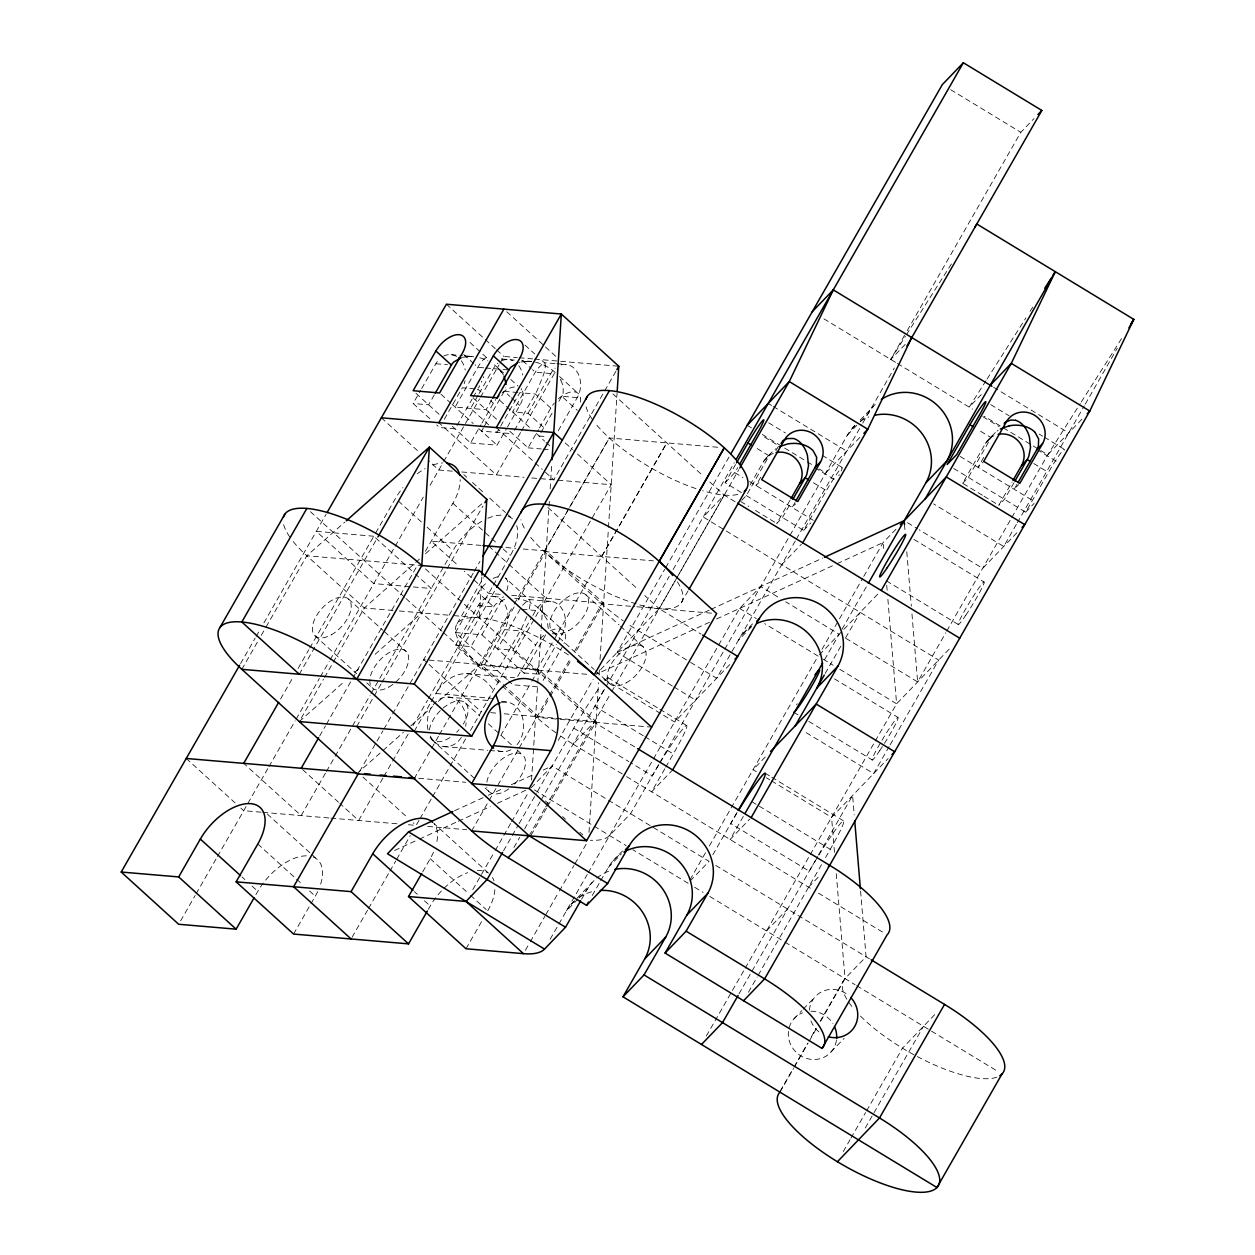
<?xml version="1.0" encoding="UTF-8"?>
<svg xmlns="http://www.w3.org/2000/svg" width="1255" height="1255" viewBox="0 0 1255 1255"><rect width="100%" height="100%" fill="white"/><g stroke="black" fill="none" stroke-linecap="round" stroke-linejoin="round"><path stroke-width="0.75" stroke-dasharray="5 3.75" d="M481.857 577.018L479.253 617.789L451.973 615.468M531.54 780.108L537.626 684.948M537.752 683.002L541.093 630.575M541.219 628.63L549.408 500.447M550.161 488.807L551.776 463.55M589.003 832.332L598.557 682.798M599.059 675.033L599.419 669.213M600.047 659.503L608.361 529.375M608.487 527.445L617.052 393.443M548.262 628.567L546.96 619.217L540.089 609.506L563.181 630.496M526.865 616.425L522.017 627.531A15.311 2.62 -63.6 0 1 520.166 630.936L497.404 670.672L481.889 669.354L455.455 645.305L478.218 605.569A21.194 16.535 -85.1 0 1 501.42 600.172A21.194 16.535 -85.1 0 1 504.651 629.602L481.889 669.354M483.3 377.786L483.74 376.704M481.355 382.257L481.873 381.128M240.599 663.55L255.157 638.136M256.13 636.442L260.02 629.649M263.895 622.872L326.033 514.393M241.823 669.323L257.353 642.199M261.228 635.422L265.119 628.645M266.091 626.951L306.848 555.761L344.78 522.127M429.822 418.668L413.13 403.483L420.707 390.242M421.664 388.579L435.893 363.746A21.194 16.535 -85.1 0 1 439.328 359.228M434.324 394.87L428.63 404.816L413.13 403.483M280.602 698.972L293.215 676.931M298.078 668.46L308.746 649.808M309.718 648.113L373.786 536.246L414.009 572.813M375.669 532.951L395.466 498.392A46.059 24.771 -47.7 0 1 402.933 487.599M444.317 419.248L462.326 387.779L475.896 388.94M299.286 674.233L376.939 538.63M456.977 425.539L472.147 399.043M473.104 397.38L477.841 389.113L483.473 394.227M478.186 395.137L470.594 408.393L488.681 424.833M479.128 393.49L493.356 368.641A21.194 16.535 -85.1 0 1 497.796 363.213M180.61 920.872L195.168 895.458M196.141 893.764L216.519 858.169M217.492 856.475L267.974 768.327M268.947 766.632L295.145 720.872M296.117 719.178L319.413 678.5M320.386 676.806L329.124 661.542M330.096 659.848L394.164 547.98M395.137 546.286L423.28 497.137M430.073 485.277L442.701 463.236M443.674 461.542L479.583 398.823M480.555 397.129L499.004 364.923M499.976 363.228L503.851 356.451L517.264 357.597M301.216 718.174L323.539 679.19M324.512 677.48L332.277 663.926M333.25 662.232L364.311 608L419.735 558.836M491.787 399.78L486.109 409.71L455.079 407.059L477.841 367.323A15.311 2.62 -63.6 0 1 479.692 364.279L483.316 359.558L486.328 357.659A39.58 6.761 -63.6 0 1 487.787 360.844M452.302 426.324L470.578 442.952L481.01 424.723M481.967 423.076L493.341 403.2A21.194 11.405 -47.7 0 1 495.835 399.435M483.426 427.798L481.528 431.108L512.542 433.744M484.367 426.135L504.29 391.356A15.311 14.26 0 0 0 505.687 387.921M319.617 736.073L325.453 725.892M326.41 724.198L351.651 680.132M352.624 678.437L417.664 564.875M425.429 551.322L452.93 503.286A46.059 24.771 -47.7 0 0 460.193 479.645M470.578 442.952L497.043 445.196L506.518 428.645M507.475 426.982L519.79 405.459A21.194 11.405 -47.7 0 0 521.5 389.348M514.44 430.434L535.305 394.007A15.311 2.62 -63.6 0 0 537.156 390.603L543.792 374.006A39.58 6.761 -63.6 0 0 545.25 365.738A39.58 6.761 -63.6 0 0 543.823 362.522L537.156 369.19A15.311 2.62 -63.6 0 0 535.305 372.217L512.558 411.969L528.057 413.287L546.16 429.728M528.057 413.287L550.82 373.551A21.194 16.535 -85.1 0 1 555.259 368.107M255.926 894.611L257.808 891.317A46.059 24.771 -47.7 0 1 307.161 855.847M325.437 773.237L301.169 815.609L243.705 763.369M326.41 771.543L334.175 757.973M335.148 756.279L351.651 727.461M352.624 725.767L370.084 695.254M371.056 693.56L452.93 550.631A46.059 24.771 -47.7 0 1 482.563 520.856M520.558 432.536L496.29 474.923L438.826 422.684M521.515 430.841L555.494 371.527M356.749 726.457L373.237 697.639M374.21 695.945L381.002 684.085M381.975 682.391L482.94 506.11M509.765 431.218L528.057 447.847L538.489 429.634M539.43 427.971L550.82 408.095A21.194 11.405 -47.7 0 1 554.255 403.137M540.889 432.693L552.278 412.817M558.914 401.224L561.754 396.266A15.311 14.26 0 0 0 563.15 392.815L563.181 385.724L559.824 378.022L561.063 380.092M359.62 771.48L382.916 730.802M383.889 729.108L391.654 715.538M392.627 713.844L473.182 573.174M474.155 571.464L479.99 561.299M558.302 430.7L577.269 397.584A21.194 16.535 -85.1 0 0 577.755 372.955A21.194 16.535 -85.1 0 0 559.683 365.409M457.165 623.625L483.379 577.865M507.271 679.645L455.455 632.536L478.218 592.799A21.194 11.405 -47.7 0 1 487.066 582.383M293.592 934.065L315.272 896.211A46.059 24.771 -47.7 0 0 318.127 890.673M382.901 778.131L358.632 820.503L339.964 803.529M383.873 776.437L391.638 762.867M392.611 761.173L409.114 732.371M412.989 725.578L427.563 700.164M428.52 698.47L492.478 586.791M493.419 585.144L510.393 555.526A46.059 24.771 -47.7 0 0 516.699 525.547M615.876 371.339L553.753 479.818L543.697 470.672M414.213 731.351L430.716 702.549M431.171 701.733L495.756 588.971M455.455 632.536L481.904 634.795L503.71 596.705M677.323 581.755A92.101 29.524 29.8 0 1 646.247 606.573A92.101 29.524 29.8 0 1 544.246 551.525L609.271 437.964L720.684 447.517M414.197 778.68L430.7 749.878M431.673 748.184L438.466 736.309M439.438 734.614L513.217 605.804M514.189 604.11L609.35 438.026M514.158 606.887L481.151 664.507L538.615 716.746L549.282 698.094M518.033 600.094L546.192 550.945L603.639 603.184L575.496 652.333M520.166 609.146L497.404 648.882L512.918 650.216L539.368 674.249L556.436 644.443M512.918 650.216L531.885 617.099M532.826 615.436L535.681 610.463A21.194 16.535 -85.1 0 1 558.883 605.067A21.194 16.535 -85.1 0 1 562.13 634.512L557.377 642.795M352.043 937.265L367.574 910.157M368.531 908.463L388.925 872.868M389.897 871.174L395.717 860.993M396.69 859.298L410.275 835.579M419.013 820.315L416.095 825.398L413.224 822.794M419.986 818.621L431.642 798.29M432.599 796.596L449.102 767.778M450.074 766.083L465.605 738.96M470.468 730.488L611.216 484.712L573.864 450.765M517.656 676.492L535.665 645.023A21.194 11.405 -47.7 0 1 545.705 633.681M545.674 634.842L523.853 672.931L539.368 674.249M601.71 556.436L666.75 442.874M536.701 670.029L553.204 641.211M554.177 639.517L666.813 442.937M422.684 871.849L430.214 858.687A46.059 24.771 -47.7 0 0 434.246 850.388M500.761 735.508L530.849 682.971M531.822 681.277L538.615 669.401L596.078 721.641L547.541 806.385M543.148 680.398L562.115 647.282M471.66 830.92L488.164 802.102M489.136 800.408L518.252 749.564M519.225 747.87L548.341 697.011M549.314 695.317L570.664 658.028M574.555 651.251L601.741 603.796L634.857 606.62M428.332 909.31L430.214 906.016A46.059 24.771 -47.7 0 1 467.66 872.664M550.255 696.4L571.605 659.11M472.806 889.575L494.156 852.286M495.129 850.592L510.659 823.468M511.632 821.774L528.135 792.956M558.224 740.419L593.176 679.394M503.553 850.749L518.111 825.319M519.084 823.625L536.56 793.113M537.517 791.419L573.77 728.151A46.059 3.498 -58.7 0 1 600.125 686.642M672.241 685.92L617.131 652.443L664.695 569.378M665.652 567.684L729.72 455.816M513.907 847.517L519.727 837.352M524.59 828.88L540.121 801.757M541.093 800.062L669.229 576.327M673.104 569.55L734.269 462.766M741.438 492.603L725.139 482.704L735.571 464.491M725.139 482.704L734.818 472.633L737.673 467.676M529.124 835.814L544.654 808.691M545.627 806.996L610.667 693.435M611.64 691.74L738.803 469.699M465.997 948.764L482.03 920.794M531.038 835.202L546.568 808.079M681.245 602.824L688.038 590.964M750.129 484.916L763.401 461.73L769.08 455.832A15.311 11.044 -39.6 0 1 771.323 452.71L776.123 448.553M741.783 500.29L746.317 495.568L769.08 455.832L754.412 446.921M760.75 477.229L756.012 485.512L761.691 479.598M775.919 450.733L778.759 445.76L762.475 435.861M525.406 950.27L529.296 943.493M530.253 941.799L544.827 916.37M545.8 914.675L558.412 892.65M559.385 890.956L573.943 865.526M574.916 863.832L587.528 841.791M790.054 500.243L776.767 523.429L782.445 517.515L790.979 502.612M794.98 502.486L792.14 507.459L795.545 503.914M550.161 939.242L587.215 874.531M588.187 872.837L739.619 608.424L760.656 586.556L779.026 597.709M581.567 899.27L587.215 889.387A46.059 43.486 43.9 0 1 611.703 870.217M658.734 764.53L630.575 813.679L609.538 835.548A92.101 29.524 29.8 0 1 590.336 840.238M659.706 762.836L723.774 650.968M724.731 649.274L847.376 435.14A46.059 43.486 43.9 0 1 855.283 425.241M905.2 344.388L890.736 359.432L906.267 332.308M907.24 330.614L1020.801 132.308L1033.963 118.629M592.235 895.49L599.78 882.328M600.721 880.681L608.251 867.519A46.059 43.486 43.9 0 1 621.178 853.698M664.821 768.766L651.612 791.811L672.649 769.943M665.762 767.119L673.292 753.957A46.059 3.498 -58.7 0 0 684.461 727.037A46.059 3.498 -58.7 0 0 652.255 775.825L630.543 762.632M795.278 540.952L716.652 678.249L688.258 660.993M796.25 539.258L861.809 424.786M862.75 423.139L894.297 368.06M746.317 495.568L803.639 530.394L826.386 490.642A21.194 1.616 -58.7 0 1 839.109 470.75A21.194 1.616 -58.7 0 1 841.164 470.986M705.498 852.725L688.038 883.238L632.928 849.76M709.389 845.948L818.103 656.114L764.672 623.641M821.994 649.337L838.497 620.519M839.47 618.825L862.765 578.147M863.738 576.453L883.144 542.552L896.29 528.873M712.84 854.781L737.218 812.205M824.582 659.659L839.14 634.246L785.708 601.773M842.058 629.147L867.299 585.081M743.305 816.456L730.112 839.485L749.831 818.982M825.241 673.386L840.772 646.262M845.619 637.791L860.193 612.362M982.383 495.254L962.663 483.285L985.426 443.533L991.105 437.634A15.311 11.044 -39.6 0 1 993.348 434.512L996.094 431.861M983.716 457.369L978.037 467.315L983.7 461.401M984.014 496.243L998.792 505.232L1012.079 482.046M1013.962 482.767L1004.471 499.317L998.792 505.232M1017.005 484.289L1014.166 489.262L1018.699 484.54M706.345 1036.003L744.199 969.911M745.172 968.217L809.24 856.334M810.212 854.639L874.28 742.772M875.253 741.077L896.603 703.788L950.521 647.753M739.022 993.803L817.664 856.506M818.621 854.812L852.6 795.482L854.231 814.919M845.823 638.293L917.64 681.92L945.799 632.771M946.756 631.077L1010.824 519.209M1011.797 517.515L1047.721 454.796L1080.257 403.592M748.419 992.266L757.157 977.002M758.13 975.308L821.805 864.13M825.57 857.557L830.277 849.321A46.059 3.498 -58.7 0 0 841.446 822.402A46.059 3.498 -58.7 0 0 809.24 871.19L730.755 823.515A46.059 3.498 -58.7 0 1 737.438 812.142M889.168 746.49L873.637 773.613L803.498 731.006M890.14 744.795L938.677 660.052L703.192 516.997L724.245 495.129L735.932 502.235M1016.33 524.449L1003.718 546.49L933.579 503.882M1017.303 522.755L1084.289 405.804M1085.261 404.11L1117.295 348.168M953.674 468.46L1025.664 512.197L1048.411 472.445A21.194 1.616 -58.7 0 1 1059.926 454.216A21.194 1.616 -58.7 0 1 1064.193 450.31M780.343 1090.94L792.972 1068.899M793.944 1067.205L807.53 1043.47M811.42 1036.693L816.268 1028.222M820.142 1021.445L843.454 980.767M779.983 1092.164L793.568 1068.429M794.541 1066.734L808.126 1043.015M809.099 1041.321L816.864 1027.751M820.754 1020.974L845.023 978.602L866.06 956.734L860.553 890.673M843.266 1151.557L850.059 1139.681M851.031 1137.987L865.589 1112.573M866.562 1110.879L902.471 1048.16L936.669 1012.612M865.275 1127.978L923.507 1026.292M890.736 359.432L905.42 336.309M906.471 334.661L952.671 261.981M986.022 380.689L969.221 407.106L982.367 393.443M987.073 379.041L1025.915 317.923M1030.104 311.318L1034.308 304.714M1081.308 401.945L1123.303 335.885M522.598 605.239L528.653 599.498A39.58 6.761 -63.6 0 1 530.112 602.667A39.125 36.458 0 0 1 543.352 613.005L545.925 617.021M766.601 457.604L772.186 451.769M988.626 439.407L994.211 433.571M852.349 428.206L854.984 425.476M860.24 420.017L873.402 406.338M847.376 435.14L859.204 422.841M860.522 421.476L868.413 413.272A46.059 43.486 43.9 0 1 876.319 403.373M859.879 437.446L825.696 472.994L819.013 468.931M531.053 787.873L552.09 766.005L709.075 861.369L689.34 881.873M560.656 736.089A92.101 29.524 29.8 0 0 573.127 744.121L594.164 722.253L635.909 747.619M803.639 530.394L810.903 522.833M781.692 564.687L801.412 544.184M743.321 633.461L752.529 623.892M751.478 626.716L738.332 640.395A46.059 43.486 43.9 0 1 751.243 626.574M729.798 664.57L674.578 721.986L602.761 678.359M962.663 483.285L968.342 477.371L991.105 437.634L978.069 429.712M571.166 904.337L592.203 882.469M613.24 860.585L622.449 851.016M578.022 898.957L566.178 911.256A46.059 43.486 43.9 0 1 574.084 901.372M579.324 897.592L587.215 889.387M608.251 867.519L621.413 853.855M819.421 654.749L842.544 630.716M843.893 629.304L878.516 593.317M1081.904 419.248L1047.721 454.796L984.249 416.236M765.283 756.969L753.078 769.676L756.404 771.7M1025.664 512.197L1034.136 503.381M1016.864 532.81L982.681 568.358L919.209 529.814M834.481 852.333L831.563 817.35L888.101 758.569M766.523 930.912L787.56 909.044M808.597 887.175L820.441 874.876M793.991 1018.762L801.882 1010.573M803.2 1009.193L815.044 996.894M830.998 1052.004L844.144 1038.324M425.57 553.659L483.897 501.922M299.27 721.562L344.482 681.449M354.694 672.398L359.071 668.523M375.104 654.294L421.774 612.895M356.734 773.786L381.52 751.792M382.979 750.506L403.404 732.387M410.699 725.923L432.567 706.518M438.403 701.341L479.237 665.119L588.328 674.421M997.098 431.093L998.149 430.355M617.131 652.443L709.263 610.15M711.036 609.334L822.668 558.083M709.499 622.26L596.078 674.312L659.204 608.691L700.949 634.057M716.574 618.997L835.297 564.515M837.069 563.699L883.144 542.552L883.63 548.372M454.624 810.73L486.516 796.094M488.289 795.278L502.471 788.768M511.334 784.704L532.591 774.947M543.227 770.068L552.09 766.005M394.603 850.498L417.633 839.924M419.405 839.109L456.616 822.025M458.389 821.225L490.297 806.573M497.372 803.326L525.735 790.305M518.66 362.57L519.884 362.209M504.745 599.137L496.007 603.89A15.311 14.26 0 0 0 493.717 606.887L470.954 646.639L455.455 645.305M462.42 357.314L471.205 356.42L466.185 356.608M521.123 361.911L531.147 361.487L521.751 360.687M523.664 361.503L528.669 361.315M519.178 357.753L532.591 358.899M534.505 359.071L618.793 366.256M451.141 354.663L462.405 355.636M464.287 355.793L473.668 356.593M501.263 358.946L514.236 360.044M555.055 363.526L544.419 362.758L540.262 358.977M556.891 363.683L566.068 364.468M435.893 363.746L447.517 364.734M483.661 367.825L477.841 367.323L475.033 364.766M485.607 367.982L508.855 369.974M550.82 373.551L535.305 372.217L532.497 369.66M517.86 392.517L504.29 391.356L509.922 396.486M577.269 397.584L561.754 396.266L577.269 410.354M455.079 428.849L439.564 427.531L436.787 424.99M538.991 436.003L546.756 436.662M528.057 447.847L541.282 448.976M543.164 449.133L550.725 449.776M452.38 471.174L438.811 470.013L428.755 460.883M461.809 471.974L524.041 477.277M531.791 477.951L611.216 484.712M373.786 536.246L316.323 531.351L373.77 583.575L431.249 588.485L415.436 574.115M481.057 545.392L431.249 541.14L458.546 565.958M505.953 547.509L515.538 548.341M523.194 548.984L546.192 550.945M544.246 551.525L653.369 560.86M293.262 541.58A92.101 29.524 29.8 0 0 306.848 555.761L421.79 565.566L594.164 722.253M500.212 594.352L488.713 593.38L464.287 571.182M511.695 595.341L603.639 603.184M636.803 606.777L714.723 613.428M550.929 601.396L528.888 599.514L505.718 578.257M493.466 596.486L502.847 597.286M478.218 605.569L493.717 606.887L478.218 592.799M522.111 609.318L535.681 610.463M393.05 610.448L364.311 608L306.848 555.761M399.372 610.981L450.514 615.342M504.651 629.602L520.166 630.936L535.665 645.023M552.435 633.681L562.13 634.512M538.615 669.401L423.688 659.612L481.136 711.836M466.687 673.637L514.566 677.716M537.469 686.861L512.918 684.775L508.683 680.932M493.356 698.408L435.893 693.497A46.059 35.909 -85.1 0 1 494.407 692.227M447.831 697.074L488.054 700.51M501.451 701.639L507.193 702.125M490.721 712.652L496.729 713.169M504.134 713.797L596.078 721.641M502.22 686.014L536.701 717.358L649.714 726.99M443.705 746.584L487.771 750.333M489.67 750.49L503.067 751.635M418.699 778.288L465.793 782.304M261.134 812.189L243.705 810.699L240.835 808.095M262.86 812.346L328.936 817.978M330.865 818.135L396.941 823.766M408.361 824.739L414.181 825.241M427.72 826.402L466.75 829.728M486.564 357.691L467.55 340.215M950.663 89.701L1020.801 132.308M993.599 387.277L1068.758 432.928M1039.281 434.12L1042.607 436.144M1044.27 437.148L1064.209 449.274M990.728 404.643L1009.083 415.782M823.923 318.848L895.741 362.475M897.403 363.495L972.562 409.146M982.869 416.676L999.168 426.575M1036.912 449.51L1058.106 462.373M1033.759 463.534L1048.411 472.445M960.106 456.428L1033.712 501.137M768.233 403.435L771.574 405.475M773.253 406.479L846.733 451.125M768.703 422.841L785.395 432.959M822.245 455.345L842.183 467.472M747.196 425.304L752.216 428.347M762.224 434.434L805.647 460.82M807.326 461.84L812.33 464.883M907.522 522.707L917.546 528.794M814.887 467.707L834.449 479.583M913.907 539.383L984.046 581.991M813.35 482.72L826.386 490.642M734.818 472.633L742.976 477.59M749.486 481.543L813.318 520.323M886.532 580.924L958.349 624.551M740.638 501.482L748.859 506.471M755.416 510.456L775.135 522.425M739.619 608.424L756.31 618.574M823.123 659.157L833.132 665.244M839.815 669.307L896.603 703.788L887.693 596.941M834.512 678.877L897.968 717.421M793.772 712.291L798.792 715.334M808.8 721.421L872.272 759.981M686.595 659.989L638.168 630.559A92.101 29.524 29.8 0 1 628.143 624.174M673.904 686.924L695.615 700.117M608.079 677.81L658.185 708.244M659.848 709.263L686.579 725.5M765.064 773.174L770.084 776.218M771.747 777.237L843.564 820.864M766.429 777.786L769.77 779.826M771.449 780.83L831.563 817.35M643.235 735.697L594.807 706.267A46.059 3.498 -58.7 0 0 604.063 689.152M644.913 736.701L673.292 753.957M751.792 801.631L830.277 849.321M573.77 728.151L628.88 761.628M573.127 744.121L624.896 775.574M626.559 776.594L813.507 890.156M818.417 893.136L885.465 933.861M715.758 865.417L869.401 958.757M534.379 789.897L626.245 845.697M694.705 887.301L703.067 892.368M709.75 896.431L783.23 941.062M784.893 942.081L855.047 984.689M856.71 985.708L997.098 1070.986M612.942 393.96L702.659 475.504M709.844 482.046L724.198 495.098L659.173 608.659L644.803 595.607M506.738 311.726L544.09 345.69M545.517 346.992L557.016 357.44M559.557 376.516L578.32 393.568M525.014 345.109L534.724 353.941M522.629 360.687L531.085 368.374M446.404 304.228L495.239 348.623M496.666 349.925L503.851 356.451M550.82 408.095L535.305 394.007L519.805 392.69L497.043 432.426L494.25 429.9M503.537 372.923L497.764 367.684L503.6 375.198L500.98 371.213A39.125 36.458 0 0 0 493.042 363.887M510.754 379.481L517.97 386.038M565.252 442.937L572.437 449.463M463.754 354.506L473.621 363.479M511.334 397.772L519.79 405.459M499.867 400.439L530.645 428.41M536.214 433.477L544.639 441.132M546.051 442.403L550.27 446.262M490.532 400.643L493.341 403.2M473.417 398.18L500.023 422.355M496.29 427.579L533.642 461.542M535.069 462.844L542.254 469.37M440.991 394.258L450.859 403.216M452.271 404.502L473.182 423.515M478.751 428.567L497.043 445.196M547.87 507.491L637.618 589.066M415.954 393.27L442.56 417.46M463.848 474.641L466.719 477.261M472.46 482.485L483.959 492.917M489.701 498.141L505.498 512.511M506.942 513.813L512.683 519.037M585.975 594.87L619.013 624.896M620.456 626.198L643.439 647.094M381.363 417.79L418.699 451.737M452.93 503.286L497.466 543.776M503.208 549L510.393 555.526M488.728 546.051L507.397 563.024M508.824 564.326L546.176 598.274M552.467 631.626L594.133 669.495M595.56 670.798L609.93 683.85M398.337 501.012L421.319 521.892M427.061 527.116L452.93 550.631M481.904 634.795L526.676 675.488M310.456 511.695L404.549 597.223M405.977 598.525L441.886 631.171M443.329 632.473L500.792 684.712M465.385 702.91L479.755 715.962M488.368 723.806L511.35 744.701M517.091 749.925L522.849 755.149M348.561 599.059L383.026 630.402M384.469 631.704L406.008 651.298M545.407 800.925L548.278 803.545M562.648 816.597L565.519 819.217M579.888 832.269L582.759 834.873M431.877 739.666L474.97 778.837M485.026 787.983L489.34 791.905M315.052 635.83L356.702 673.684M366.758 682.83L371.072 686.752M488.54 873.119L433.948 823.5A46.059 24.771 -47.7 0 1 436.065 844.991M362.962 777.096L407.483 817.57M430.214 858.687L469.009 893.937M470.437 895.239L486.234 909.608M302.612 769.582L338.521 802.227M414.417 891.646L417.288 894.266M424.472 900.792L430.214 906.016M267.299 814.024L310.393 853.196M311.82 854.498L317.562 859.722M186.242 758.475L235.077 802.871M257.824 843.988L295.16 877.935M296.604 879.237L302.345 884.461M309.53 890.987L315.272 896.211M242.011 876.947L244.882 879.567M252.067 886.093L257.808 891.317M904.51 524.559L905.153 532.34M906.785 551.761L911.318 606.149M911.961 613.93L917.64 681.92M886.72 585.285L887.52 594.995M836.269 873.7L845.023 978.602A92.101 29.524 29.8 0 0 853.133 1008.032M737.799 494.423A92.101 29.524 29.8 0 1 702.643 490.736M696.007 488.634A92.101 29.524 29.8 0 1 595.686 423.782M592.156 419.092A92.101 29.524 29.8 0 1 585.912 406.134M530.677 537.375A92.101 29.524 29.8 0 0 544.278 551.557L601.741 603.796A92.101 29.524 29.8 0 0 623.28 620.864M524.308 528.12A92.101 29.524 29.8 0 1 520.919 519.743M502.204 392.784A21.194 11.405 -47.7 0 1 516.056 386.869M443.58 356.122A21.194 16.535 -85.1 0 1 456.522 356.451M461.322 360.812A21.194 16.535 -85.1 0 1 465.244 370.068M465.025 380.767A21.194 16.535 -85.1 0 1 464.177 383.716M502.204 360.499A21.194 16.535 -85.1 0 1 512.887 360.765M518.786 365.707A21.194 16.535 -85.1 0 1 522.707 374.963M521.656 388.611A21.194 16.535 -85.1 0 1 521.107 390.023M471.205 356.357A39.125 36.458 0 0 1 472.445 356.436M479.786 357.753A39.125 36.458 0 0 1 487.771 360.86M479.692 385.693A15.311 2.62 -63.6 0 1 478.469 387.983M558.522 398.682A21.194 11.405 -47.7 0 1 574.963 391.937A21.194 11.405 -47.7 0 1 580.249 402.855M555.228 372.578A39.125 36.458 0 0 0 545.25 365.77A39.125 36.458 0 0 0 528.669 361.252M839.328 474.688A21.194 1.616 -58.7 0 1 838.748 475.77M763.401 461.73A21.194 20.017 43.9 0 1 773.268 453.369M550.521 630.7A21.194 11.405 -47.7 0 1 563.981 643.47M505.153 577.802A21.194 11.405 -47.7 0 1 506.518 591.231M493.074 578.461A21.194 11.405 -47.7 0 1 500.933 576.469M514.77 598.259A39.125 36.458 0 0 1 530.096 602.682A39.58 6.761 -63.6 0 1 528.684 610.903M985.426 443.533A21.194 20.017 43.9 0 1 993.929 435.736M429.398 729.924A24.865 13.381 -47.7 0 1 456.773 701.043A24.865 13.381 -47.7 0 1 463.268 724.072M459.079 729.673A24.865 13.381 -47.7 0 1 456.632 732.245M449.949 737.611A24.865 13.381 -47.7 0 1 429.618 735.869M486.862 782.163A24.865 13.381 -47.7 0 1 517.797 753.078A24.865 13.381 -47.7 0 1 514.095 784.485M508.777 788.909A24.865 13.381 -47.7 0 1 486.846 787.042M487.803 518.284A46.059 24.771 -47.7 0 1 502.267 515.162M508.197 516.291A46.059 24.771 -47.7 0 1 512.84 519.193M417.272 473.763A46.059 24.771 -47.7 0 1 425.116 468.633M432.912 465.04A46.059 24.771 -47.7 0 1 442.607 462.954M860.287 421.319A46.059 43.486 43.9 0 1 868.805 416.974M555.855 732.732A92.101 29.524 29.8 0 1 536.701 717.358M289.732 536.889A92.101 29.524 29.8 0 1 283.489 523.931M996.862 1077.151A92.101 29.524 29.8 0 1 860.24 1015.844M313.075 856.977A46.059 24.771 -47.7 0 1 320.307 885.199M492.415 877.418A46.059 24.771 -47.7 0 1 493.984 880.932M494.878 889.622A46.059 24.771 -47.7 0 1 487.677 910.91M477.355 870.562A46.059 24.771 -47.7 0 1 487.191 872.46M479.237 665.119A92.101 29.524 29.8 0 1 469.495 617.805A92.101 29.524 29.8 0 1 568.986 655.361M796.596 704.886A24.865 1.883 -58.7 0 1 797.207 703.694M501.498 702.376A24.865 19.39 -85.1 0 1 521.892 715.617A24.865 19.39 -85.1 0 1 516.856 744.937M510.911 749.721A24.865 19.39 -85.1 0 1 496.039 749.784M428.049 729.814A24.865 19.39 -85.1 0 1 446.105 697.137A24.865 19.39 -85.1 0 1 465.699 726.237M461.354 737.438A24.865 19.39 -85.1 0 1 430.324 736.136M604.675 680.775A46.059 3.498 -58.7 0 1 607.185 682.359M579.088 897.451A46.059 43.486 43.9 0 1 593.788 891.301M818.935 1031.908A24.865 23.484 43.9 0 1 810.275 1018.856M809.397 1010.291A24.865 23.484 43.9 0 1 823.594 990.948A24.865 23.484 43.9 0 1 848.145 995.105M836.442 1040.301A24.865 23.484 43.9 0 1 797.898 1053.792A24.865 23.484 43.9 0 1 802.557 1012.832M810.887 1011.232A24.865 23.484 43.9 0 1 832.928 1023.609M965.785 615.264A24.865 1.883 -58.7 0 0 984.155 582.053A24.865 1.883 -58.7 0 0 963.652 612.487A24.865 1.883 -58.7 0 0 965.785 615.264M626.151 682.893A24.865 13.381 -47.7 0 0 643.784 647.423A24.865 13.381 -47.7 0 0 610.118 666.107A24.865 13.381 -47.7 0 0 626.151 682.893M568.688 630.653A24.865 13.381 -47.7 0 0 586.32 595.199A24.865 13.381 -47.7 0 0 552.671 613.868A24.865 13.381 -47.7 0 0 568.688 630.653M879.708 750.71A24.865 1.883 -58.7 0 0 898.078 717.484A24.865 1.883 -58.7 0 0 877.574 747.917A24.865 1.883 -58.7 0 0 879.708 750.71M388.721 687.097A24.865 13.381 -47.7 0 0 406.353 651.627A24.865 13.381 -47.7 0 0 372.704 670.295A24.865 13.381 -47.7 0 0 388.721 687.097M331.273 634.857A24.865 13.381 -47.7 0 0 348.89 599.404A24.865 13.381 -47.7 0 0 315.24 618.072A24.865 13.381 -47.7 0 0 331.273 634.857"/><path stroke-width="1.5" d="M481.983 575.072L486.815 499.333L429.367 447.094L346.239 520.841M552.027 459.675L561.33 314.017L446.404 304.228L326.99 512.699M617.178 391.497L618.793 366.256L561.33 314.017L496.29 427.579M991.936 386.258L833.273 289.874L789.27 381.567L739.775 468.005M911.773 337.564L867.77 429.241L802.729 542.819M1053.196 274.986L1055.298 271.676L1011.295 363.37L881.23 590.493M219.751 627.829L284.791 514.268M306.863 508.432L241.823 621.994A92.101 29.524 29.8 0 0 241.823 669.323L356.734 773.786L414.197 778.68M254.043 897.89L236.128 929.171L178.665 924.26L121.202 872.037L239.627 665.244M435.893 350.976L413.13 390.713L439.579 392.972L462.342 353.22A21.194 11.405 -47.7 0 0 459.095 334.677A21.194 11.405 -47.7 0 0 435.893 350.976L451.392 365.064L435.265 393.223M121.202 872.037L178.681 876.931L200.345 839.077A46.059 24.771 -47.7 0 1 250.765 803.671A46.059 24.771 -47.7 0 1 257.824 843.988L236.144 881.841L293.592 934.065L408.534 943.87L427.39 910.942M243.705 763.369L278.657 702.361M438.826 422.684L503.867 309.122M377.912 536.936L429.367 447.094L421.79 565.566L356.749 679.128L529.124 835.814L607.624 883.504L629.304 845.65A46.059 43.486 43.9 0 1 690.219 831.626A46.059 43.486 43.9 0 1 707.789 893.325L686.109 931.179L665.072 953.063L822.056 1048.427L887.097 934.865A92.101 29.524 29.8 0 0 829.649 865.307L637.587 748.639M493.356 355.871L470.594 395.607L497.043 397.866L519.805 358.13A21.194 11.405 -47.7 0 0 516.558 339.572A21.194 11.405 -47.7 0 0 493.356 355.871L508.855 369.974L492.744 398.117M301.184 768.28L318.645 737.767M484.869 502.722L486.815 499.333M358.648 773.174L293.607 886.736L351.071 938.96M482.893 556.216L553.753 432.489L562.381 440.317M241.823 669.323L414.213 684.022L479.253 570.46L651.627 727.147M484.352 576.17L587.277 396.533M616.848 369.645L618.793 366.256M496.713 587.277L609.365 390.697M236.144 881.841L351.071 891.63L372.751 853.777A46.059 24.771 -47.7 0 1 432.677 822.354M299.27 721.562L471.676 736.261L493.356 698.408A46.059 35.909 -85.1 0 1 543.76 686.658A46.059 35.909 -85.1 0 1 550.82 750.631L529.139 788.485L471.66 783.591L493.341 745.737A46.059 35.909 -85.1 0 0 495.803 694.988M580.626 900.917L565.534 927.241L544.497 949.109A92.101 29.524 29.8 0 1 523.461 953.659L465.997 948.764L408.534 896.541L421.743 873.496M724.213 447.768L659.173 561.33A92.101 29.524 29.8 0 1 672.758 575.512M724.276 447.831L594.164 674.923A92.101 29.524 29.8 0 0 577.504 661.354M502.58 852.443L487.05 879.567L466.013 901.435L408.534 896.541M730.692 454.122L942.317 84.618L963.354 62.75L1041.838 110.44L906.91 346.035M736.199 459.377L963.354 62.75M736.512 462.828L747.902 442.968A21.194 1.616 -58.7 0 1 762.726 420.503A21.194 1.616 -58.7 0 1 757.581 432.897L739.572 464.35M689.011 589.27L746.286 489.262M784.438 439.862L761.691 479.598L797.804 501.545L820.566 461.809A21.194 20.017 43.9 0 0 812.487 433.414A21.194 20.017 43.9 0 0 784.438 439.862L781.034 443.407M356.749 726.457L471.66 830.92L586.587 840.725L716.668 613.585L659.204 561.361A92.101 29.524 29.8 0 0 574.57 511.413A92.101 29.524 29.8 0 0 520.919 512.824M790.995 498.58L799.529 483.677L805.208 477.779A15.311 9.397 -75.5 0 0 806.824 474.28L808.518 465.621L807.42 455.361A39.58 24.3 -75.5 0 0 801.929 444.395A39.58 24.3 -75.5 0 0 793.552 438.481L787.23 438.56L782.351 441.289M792.878 499.302L805.208 477.779L808.471 479.755M795.921 500.823L814.887 467.707A15.311 11.044 -39.6 0 0 816.346 464.381L816.613 457.197L813.13 450.718A39.125 28.222 -39.6 0 0 801.929 444.411M471.66 830.92A92.101 29.524 29.8 0 0 508.087 857.683L586.587 905.373L588.47 902.078M672.649 769.943L759.369 618.527A46.059 43.486 43.9 0 1 820.299 604.502A46.059 43.486 43.9 0 1 837.869 666.201L751.149 817.617M1002.008 1073.966L936.967 1187.528L622.998 996.799L644.678 958.946L665.715 937.077A46.059 43.486 43.9 0 0 661.761 887.724A46.059 43.486 43.9 0 0 614.84 869.433M622.998 996.799L644.035 974.931L665.715 937.077M738.191 810.51L822.653 663.048M868.272 583.387L925.861 482.83L946.898 460.946A46.059 43.486 43.9 0 0 937.344 405.349A46.059 43.486 43.9 0 0 881.324 399.451M665.072 953.063L686.752 915.209L707.789 893.325M745.188 813.162L751.792 801.631A46.059 3.498 -58.7 0 0 764.499 773.362A46.059 3.498 -58.7 0 0 739.195 809.271M795.152 725.923L824.268 675.08M925.217 498.8L1055.298 271.676M969.927 424.77L947.164 464.507L956.843 454.436L979.606 414.699A21.194 1.616 -58.7 0 0 984.751 402.306A21.194 1.616 -58.7 0 0 969.927 424.77L973.19 426.747M1006.463 421.664L983.7 461.401L1019.829 483.348L1042.591 443.611A21.194 20.017 43.9 0 0 1034.512 415.217A21.194 20.017 43.9 0 0 1006.463 421.664L1004.204 424.017M1013.02 480.383L1021.554 465.48L1027.233 459.581A15.311 9.397 -75.5 0 0 1028.849 456.083L1030.543 447.423L1029.445 437.164A39.58 24.3 -75.5 0 0 1023.955 426.198A39.58 24.3 -75.5 0 0 1015.562 420.284M1014.903 481.104L1027.233 459.581L1030.496 461.558M1017.946 482.626L1036.912 449.51A15.311 11.044 -39.6 0 0 1038.371 446.184L1038.638 438.999L1035.155 432.52M738.066 995.497L722.535 1022.605L701.482 1044.489M1128.935 327.837L1133.798 319.366L976.814 224.002L974.711 227.296M871.064 959.777L944.544 1004.408L879.52 1117.97L837.43 1161.722A92.101 29.524 29.8 0 1 779.983 1092.164M1044.803 288.195L1051.11 278.281M1130.645 324.323L1133.798 319.366L1089.795 411.06L764.609 978.869L743.572 1000.737M812.236 311.742L833.273 289.874M1037.901 114.534L1041.838 110.44M747.196 425.304L789.27 381.567L867.77 429.241L863.832 433.352M452.851 811.546L408.55 831.877L387.513 853.745L544.497 949.109M814.887 467.707L820.566 461.809M508.087 857.683L529.124 835.814M756.749 621.256L759.369 618.527M990.258 385.238L1011.295 363.37L1089.795 411.06L1087.159 413.789M735.006 659.173L737.689 656.381L702.627 635.077M900.243 524.778L946.27 476.931L1024.755 524.621L1022.041 527.429M625.351 849.745L629.304 845.65M586.587 905.373L607.624 883.504M1036.912 449.51L1042.591 443.611M837.869 666.201L816.832 688.069A46.059 43.486 43.9 0 0 809.648 634.857A46.059 43.486 43.9 0 0 756.812 623.468M770.523 751.525L816.189 704.055L894.674 751.745L891.991 754.537M828.331 866.672L829.649 865.307M1004.377 423.092L1005.161 422.449M1005.961 421.884L1010.903 420.017L1015.562 420.331M1000.313 429.069L1001.443 428.488M779.418 446.686L787.34 444.019A39.125 28.222 -39.6 0 1 801.929 444.411M824.441 557.283L904.18 520.684L904.51 524.559M517.452 362.993L511.161 366.962A15.311 14.26 0 0 0 508.855 369.974M1002.572 427.955L1009.365 425.822M461.181 357.675L453.683 362.068A15.311 14.26 0 0 0 451.392 365.064M381.363 417.79L553.753 432.489M482.971 545.564L502.125 547.196M479.253 570.46L421.79 565.566A92.101 29.524 29.8 0 0 337.156 515.617A92.101 29.524 29.8 0 0 283.489 517.029M493.341 745.737L550.82 750.631M186.242 758.475L356.734 773.002M364.452 773.66L370.335 774.162M379.951 774.994L385.913 775.496M393.505 776.139L401.506 776.829M409.005 777.473L415.138 777.99M747.902 442.968L751.165 444.945M737.595 503.239L959.714 638.183M686.109 931.179L764.609 978.869A92.101 29.524 29.8 0 1 822.056 1048.427M408.55 831.877L565.534 927.241M644.035 974.931L879.52 1117.97A92.101 29.524 29.8 0 1 936.967 1187.528A92.101 29.524 29.8 0 1 837.43 1161.722M414.213 684.022L471.676 736.261M529.139 788.485L586.587 840.725M299.286 674.233L241.823 621.994A92.101 29.524 29.8 0 1 356.749 679.128M466.013 901.435L523.461 953.659M372.751 853.777L412.973 890.344M351.071 891.63L408.534 943.87M200.345 839.077L240.568 875.645M178.681 876.931L236.128 929.171M504.149 376.28L506.11 384.375M854.718 820.739L860.381 888.728M585.912 399.231A92.101 29.524 29.8 0 1 683.363 418.354A92.101 29.524 29.8 0 1 744.184 491.505M496.776 398.227A21.194 11.405 -47.7 0 1 498.831 395.921M458.593 357.91A21.194 16.535 -85.1 0 1 459.565 358.789M776.108 452.553A21.194 20.017 43.9 0 1 797.709 460.962A21.194 20.017 43.9 0 1 799.529 483.677M998.133 434.356A21.194 20.017 43.9 0 1 1019.735 442.764A21.194 20.017 43.9 0 1 1021.554 465.48M1035.202 432.473A39.125 28.222 -39.6 0 0 1023.955 426.214A39.125 28.222 -39.6 0 0 1009.365 425.774M446.921 463.111A46.059 24.771 -47.7 0 1 459.754 475.3M874.986 415.185A46.059 43.486 43.9 0 1 921.923 433.461A46.059 43.486 43.9 0 1 925.861 482.83M944.544 1004.408A92.101 29.524 29.8 0 1 999.796 1075.739M814.919 674.876A24.865 1.883 -58.7 0 1 812.722 684.383A24.865 1.883 -58.7 0 1 793.678 712.244M493.623 748.2A24.865 19.39 -85.1 0 1 485.073 723.351A24.865 19.39 -85.1 0 1 500.133 702.769M600.219 890.438A46.059 43.486 43.9 0 1 642.654 912.338A46.059 43.486 43.9 0 1 644.678 958.946M850.749 997.521A24.865 23.484 43.9 0 1 854.733 1026.386A24.865 23.484 43.9 0 1 828.284 1036.755M834.575 1026.731A24.865 23.484 43.9 0 1 836.646 1038.607M623.892 852.035A46.059 43.486 43.9 0 1 678.406 860.773A46.059 43.486 43.9 0 1 686.752 915.209M887.301 567.589A24.865 1.883 -58.7 0 0 905.655 534.363A24.865 1.883 -58.7 0 0 885.167 564.797A24.865 1.883 -58.7 0 0 887.301 567.589"/></g></svg>
